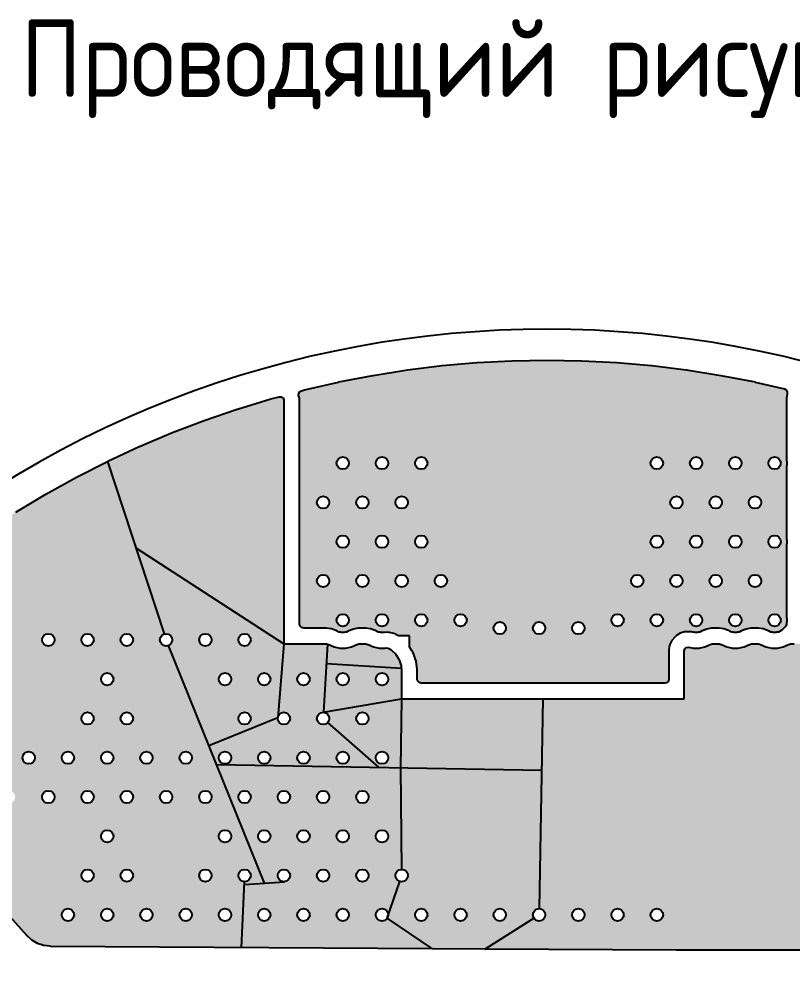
# Model space of a CAD drawing. Header units: millimetres. Extents: x -3894 to -3474, y -291 to 6.
# Drawn here: x -3758.48 to -3733.45, y -186.49 to -155.4 of the extents above; entities that cross this region are included whole.
import ezdxf

# ---------------------------------------------------------------- set-up
doc = ezdxf.new("R2010")
doc.units = ezdxf.units.MM
doc.layers.add('BLACK', color=7, linetype='Continuous')
doc.styles.add('СПДС', font='isocpeur.ttf', dxfattribs={"width": 0.9})

msp = doc.modelspace()

# ---------------------------------------------------------------- hatches: boundary and pattern name
h = msp.add_hatch(color=256)
h.dxf.hatch_style = 1
h.paths.add_polyline_path([(-3733.656, -169.918), (-3733.655, -169.885), (-3733.653, -169.852), (-3733.648, -169.808), (-3733.64, -169.755), (-3733.648, -169.702), (-3733.653, -169.658), (-3733.654, -169.641), (-3733.655, -169.625), (-3733.656, -169.592), (-3733.656, -167.658), (-3733.636, -167.516), (-3733.636, -167.516), (-3733.633, -167.505), (-3733.63, -167.446), (-3733.663, -167.384), (-3733.724, -167.35), (-3734.665, -167.133), (-3734.669, -167.132), (-3735.775, -166.918), (-3735.779, -166.917), (-3736.893, -166.741), (-3736.897, -166.74), (-3738.016, -166.603), (-3738.02, -166.603), (-3739.143, -166.505), (-3739.147, -166.505), (-3740.272, -166.446), (-3740.277, -166.446), (-3741.404, -166.426), (-3741.408, -166.426), (-3742.535, -166.446), (-3742.539, -166.446), (-3743.664, -166.505), (-3743.669, -166.505), (-3744.791, -166.603), (-3744.796, -166.603), (-3745.914, -166.74), (-3745.919, -166.741), (-3747.032, -166.917), (-3747.036, -166.918), (-3748.142, -167.132), (-3748.147, -167.133), (-3749.245, -167.386), (-3749.249, -167.387), (-3749.349, -167.414), (-3749.396, -167.438), (-3749.435, -167.496), (-3749.437, -167.565), (-3749.414, -167.652), (-3749.411, -167.682), (-3749.411, -167.682), (-3749.41, -167.696), (-3749.409, -167.726), (-3749.409, -174.955), (-3749.408, -174.97), (-3749.381, -175.034), (-3749.376, -175.041), (-3749.358, -175.058), (-3749.352, -175.064), (-3749.34, -175.072), (-3749.273, -175.092), (-3748.533, -175.092), (-3748.391, -175.112), (-3748.39, -175.112), (-3748.389, -175.113), (-3748.374, -175.117), (-3748.374, -175.117), (-3748.325, -175.131), (-3748.325, -175.131), (-3748.292, -175.141), (-3748.291, -175.142), (-3748.288, -175.144), (-3748.28, -175.147), (-3748.279, -175.147), (-3748.272, -175.151), (-3748.268, -175.152), (-3748.181, -175.191), (-3748.133, -175.216), (-3748.08, -175.224), (-3748.064, -175.227), (-3748.047, -175.229), (-3748.01, -175.235), (-3747.972, -175.229), (-3747.955, -175.227), (-3747.939, -175.224), (-3747.886, -175.216), (-3747.838, -175.191), (-3747.76, -175.157), (-3747.757, -175.155), (-3747.749, -175.152), (-3747.728, -175.142), (-3747.72, -175.142), (-3747.692, -175.131), (-3747.663, -175.121), (-3747.522, -175.093), (-3747.504, -175.092), (-3747.486, -175.092), (-3747.486, -175.092), (-3747.263, -175.092), (-3747.121, -175.112), (-3747.12, -175.112), (-3747.119, -175.113), (-3747.104, -175.117), (-3747.104, -175.117), (-3747.055, -175.131), (-3747.055, -175.131), (-3747.022, -175.141), (-3747.021, -175.142), (-3747.018, -175.144), (-3747.01, -175.147), (-3747.009, -175.147), (-3747.002, -175.151), (-3746.998, -175.152), (-3746.911, -175.191), (-3746.863, -175.216), (-3746.81, -175.224), (-3746.794, -175.227), (-3746.777, -175.229), (-3746.74, -175.235), (-3746.708, -175.23), (-3746.673, -175.23), (-3746.665, -175.23), (-3746.568, -175.223), (-3746.515, -175.227), (-3746.498, -175.229), (-3746.358, -175.26), (-3746.312, -175.28), (-3746.29, -175.291), (-3746.246, -175.316), (-3746.202, -175.343), (-3745.851, -175.343), (-3745.851, -175.695), (-3745.772, -175.82), (-3745.745, -175.869), (-3745.733, -175.894), (-3745.733, -175.894), (-3745.711, -175.947), (-3745.711, -175.947), (-3745.654, -176.108), (-3745.639, -176.163), (-3745.633, -176.19), (-3745.623, -176.246), (-3745.602, -176.43), (-3745.599, -176.486), (-3745.599, -176.486), (-3745.599, -176.746), (-3745.588, -176.797), (-3745.542, -176.85), (-3745.475, -176.87), (-3737.59, -176.87), (-3737.539, -176.858), (-3737.486, -176.813), (-3737.466, -176.746), (-3737.466, -175.828), (-3737.446, -175.686), (-3737.426, -175.618), (-3737.366, -175.488), (-3737.272, -175.379), (-3737.219, -175.333), (-3737.098, -175.255), (-3736.96, -175.215), (-3736.922, -175.209), (-3736.891, -175.205), (-3736.747, -175.205), (-3736.747, -175.205), (-3736.726, -175.208), (-3736.713, -175.211), (-3736.703, -175.216), (-3736.65, -175.224), (-3736.634, -175.227), (-3736.617, -175.229), (-3736.58, -175.235), (-3736.542, -175.229), (-3736.525, -175.227), (-3736.509, -175.224), (-3736.456, -175.216), (-3736.408, -175.191), (-3736.33, -175.157), (-3736.327, -175.155), (-3736.319, -175.152), (-3736.298, -175.142), (-3736.29, -175.142), (-3736.262, -175.131), (-3736.233, -175.121), (-3736.092, -175.093), (-3736.074, -175.092), (-3736.056, -175.092), (-3736.056, -175.092), (-3735.833, -175.092), (-3735.691, -175.112), (-3735.69, -175.112), (-3735.689, -175.113), (-3735.674, -175.117), (-3735.674, -175.117), (-3735.625, -175.131), (-3735.625, -175.131), (-3735.592, -175.141), (-3735.591, -175.142), (-3735.588, -175.144), (-3735.58, -175.147), (-3735.579, -175.147), (-3735.572, -175.151), (-3735.568, -175.152), (-3735.481, -175.191), (-3735.433, -175.216), (-3735.38, -175.224), (-3735.364, -175.227), (-3735.347, -175.229), (-3735.31, -175.235), (-3735.272, -175.229), (-3735.255, -175.227), (-3735.239, -175.224), (-3735.186, -175.216), (-3735.138, -175.191), (-3735.06, -175.157), (-3735.057, -175.155), (-3735.049, -175.152), (-3735.028, -175.142), (-3735.02, -175.142), (-3734.992, -175.131), (-3734.963, -175.121), (-3734.822, -175.093), (-3734.804, -175.092), (-3734.786, -175.092), (-3734.786, -175.092), (-3734.563, -175.092), (-3734.421, -175.112), (-3734.42, -175.112), (-3734.419, -175.113), (-3734.404, -175.117), (-3734.404, -175.117), (-3734.355, -175.131), (-3734.355, -175.131), (-3734.322, -175.141), (-3734.321, -175.142), (-3734.318, -175.144), (-3734.31, -175.147), (-3734.309, -175.147), (-3734.302, -175.151), (-3734.298, -175.152), (-3734.211, -175.191), (-3734.163, -175.216), (-3734.11, -175.224), (-3734.094, -175.227), (-3734.077, -175.229), (-3734.04, -175.235), (-3734.002, -175.229), (-3733.985, -175.227), (-3733.969, -175.224), (-3733.916, -175.216), (-3733.805, -175.159), (-3733.716, -175.07), (-3733.712, -175.062), (-3733.707, -175.058), (-3733.69, -175.041), (-3733.683, -175.032), (-3733.678, -175.026), (-3733.655, -174.96), (-3733.655, -174.96), (-3733.655, -174.96), (-3733.655, -174.959), (-3733.653, -174.932), (-3733.648, -174.888), (-3733.64, -174.835), (-3733.648, -174.782), (-3733.653, -174.738), (-3733.653, -174.731), (-3733.655, -174.705), (-3733.656, -174.672), (-3733.656, -172.458), (-3733.655, -172.425), (-3733.653, -172.392), (-3733.648, -172.348), (-3733.64, -172.295), (-3733.648, -172.242), (-3733.653, -172.198), (-3733.653, -172.198), (-3733.655, -172.165), (-3733.656, -172.132)])
h.paths.add_polyline_path([(-3744.635, -173.565, -1), (-3745.035, -173.565, -1)], flags=16)
h.paths.add_polyline_path([(-3741.46, -175.089, -1), (-3741.86, -175.089, -1)], flags=16)
h.paths.add_polyline_path([(-3742.73, -175.089, -1), (-3743.13, -175.089, -1)], flags=16)
h.paths.add_polyline_path([(-3745.27, -172.295, -1), (-3745.67, -172.295, -1)], flags=16)
h.paths.add_polyline_path([(-3744, -174.835, -1), (-3744.4, -174.835, -1)], flags=16)
h.paths.add_polyline_path([(-3740.19, -175.089, -1), (-3740.59, -175.089, -1)], flags=16)
h.paths.add_polyline_path([(-3745.67, -169.755, -1), (-3745.27, -169.755, -1)], flags=16)
h.paths.add_polyline_path([(-3738.285, -173.565, -1), (-3738.685, -173.565, -1)], flags=16)
h.paths.add_polyline_path([(-3746.305, -171.025, -1), (-3745.905, -171.025, -1)], flags=16)
h.paths.add_polyline_path([(-3738.92, -174.835, -1), (-3739.32, -174.835, -1)], flags=16)
h.paths.add_polyline_path([(-3737.65, -172.295, -1), (-3738.05, -172.295, -1)], flags=16)
h.paths.add_polyline_path([(-3745.905, -173.565, -1), (-3746.305, -173.565, -1)], flags=16)
h.paths.add_polyline_path([(-3745.27, -174.835, -1), (-3745.67, -174.835, -1)], flags=16)
h.paths.add_polyline_path([(-3746.54, -172.295, -1), (-3746.94, -172.295, -1)], flags=16)
h.paths.add_polyline_path([(-3738.05, -169.755, -1), (-3737.65, -169.755, -1)], flags=16)
h.paths.add_polyline_path([(-3737.415, -171.025, -1), (-3737.015, -171.025, -1)], flags=16)
h.paths.add_polyline_path([(-3746.94, -169.755, -1), (-3746.54, -169.755, -1)], flags=16)
h.paths.add_polyline_path([(-3737.015, -173.565, -1), (-3737.415, -173.565, -1)], flags=16)
h.paths.add_polyline_path([(-3737.65, -174.835, -1), (-3738.05, -174.835, -1)], flags=16)
h.paths.add_polyline_path([(-3747.575, -171.025, -1), (-3747.175, -171.025, -1)], flags=16)
h.paths.add_polyline_path([(-3746.54, -174.835, -1), (-3746.94, -174.835, -1)], flags=16)
h.paths.add_polyline_path([(-3736.38, -172.295, -1), (-3736.78, -172.295, -1)], flags=16)
h.paths.add_polyline_path([(-3747.175, -173.565, -1), (-3747.575, -173.565, -1)], flags=16)
h.paths.add_polyline_path([(-3736.78, -169.755, -1), (-3736.38, -169.755, -1)], flags=16)
h.paths.add_polyline_path([(-3747.81, -172.295, -1), (-3748.21, -172.295, -1)], flags=16)
h.paths.add_polyline_path([(-3736.145, -171.025, -1), (-3735.745, -171.025, -1)], flags=16)
h.paths.add_polyline_path([(-3748.21, -169.755, -1), (-3747.81, -169.755, -1)], flags=16)
h.paths.add_polyline_path([(-3736.38, -174.835, -1), (-3736.78, -174.835, -1)], flags=16)
h.paths.add_polyline_path([(-3735.745, -173.565, -1), (-3736.145, -173.565, -1)], flags=16)
h.paths.add_polyline_path([(-3748.845, -171.025, -1), (-3748.445, -171.025, -1)], flags=16)
h.paths.add_polyline_path([(-3747.81, -174.835, -1), (-3748.21, -174.835, -1)], flags=16)
h.paths.add_polyline_path([(-3748.445, -173.565, -1), (-3748.845, -173.565, -1)], flags=16)
h.paths.add_polyline_path([(-3735.11, -172.295, -1), (-3735.51, -172.295, -1)], flags=16)
h.paths.add_polyline_path([(-3735.51, -169.755, -1), (-3735.11, -169.755, -1)], flags=16)
h.paths.add_polyline_path([(-3735.11, -174.835, -1), (-3735.51, -174.835, -1)], flags=16)
h.paths.add_polyline_path([(-3734.875, -171.025, -1), (-3734.475, -171.025, -1)], flags=16)
h.paths.add_polyline_path([(-3734.475, -173.565, -1), (-3734.875, -173.565, -1)], flags=16)
h.paths.add_polyline_path([(-3733.84, -172.295, -1), (-3734.24, -172.295, -1)], flags=16)
h.paths.add_polyline_path([(-3734.24, -169.755, -1), (-3733.84, -169.755, -1)], flags=16)
h.paths.add_polyline_path([(-3733.84, -174.835, -1), (-3734.24, -174.835, -1)], flags=16)
h = msp.add_hatch(color=256)
h.dxf.hatch_style = 1
h.paths.add_polyline_path([(-3715.162, -179.759), (-3715.165, -179.756), (-3715.845, -178.857), (-3715.848, -178.854), (-3716.559, -177.98), (-3716.562, -177.977), (-3717.303, -177.128), (-3717.306, -177.124), (-3717.941, -176.446), (-3718.076, -176.302), (-3718.079, -176.299), (-3718.878, -175.503), (-3718.881, -175.5), (-3719.707, -174.733), (-3719.71, -174.73), (-3720.562, -173.993), (-3720.565, -173.99), (-3721.442, -173.282), (-3721.445, -173.28), (-3722.062, -172.816), (-3722.347, -172.603), (-3722.35, -172.6), (-3722.685, -172.366), (-3723.274, -171.955), (-3723.278, -171.953), (-3724.224, -171.34), (-3724.228, -171.338), (-3725.194, -170.759), (-3725.198, -170.757), (-3725.414, -170.637), (-3726.185, -170.212), (-3726.188, -170.21), (-3727.193, -169.699), (-3727.197, -169.697), (-3728.219, -169.222), (-3728.223, -169.22), (-3729.261, -168.781), (-3729.265, -168.78), (-3730.317, -168.377), (-3730.321, -168.375), (-3731.387, -168.009), (-3731.391, -168.008), (-3732.469, -167.679), (-3732.473, -167.678), (-3732.995, -167.539), (-3733.009, -167.536), (-3733.078, -167.546), (-3733.131, -167.591), (-3733.151, -167.658), (-3733.151, -169.592), (-3733.15, -169.605), (-3733.134, -169.755), (-3733.15, -169.905), (-3733.151, -169.918), (-3733.151, -172.132), (-3733.15, -172.145), (-3733.134, -172.295), (-3733.15, -172.445), (-3733.151, -172.458), (-3733.151, -174.672), (-3733.15, -174.685), (-3733.134, -174.835), (-3733.15, -174.985), (-3733.151, -174.998), (-3733.151, -175.597), (-3733.405, -175.597), (-3733.516, -175.597), (-3733.523, -175.597), (-3733.596, -175.623), (-3733.76, -175.696), (-3733.945, -175.736), (-3733.945, -175.736), (-3734.134, -175.736), (-3734.319, -175.696), (-3734.501, -175.615), (-3734.563, -175.597), (-3734.786, -175.597), (-3734.793, -175.597), (-3734.866, -175.623), (-3735.03, -175.696), (-3735.215, -175.736), (-3735.215, -175.736), (-3735.404, -175.736), (-3735.589, -175.696), (-3735.771, -175.615), (-3735.833, -175.597), (-3736.056, -175.597), (-3736.063, -175.597), (-3736.136, -175.623), (-3736.3, -175.696), (-3736.485, -175.736), (-3736.485, -175.736), (-3736.674, -175.736), (-3736.811, -175.707), (-3736.819, -175.705), (-3736.888, -175.715), (-3736.941, -175.761), (-3736.961, -175.828), (-3736.961, -175.851), (-3736.961, -177.375), (-3741.533, -177.375), (-3741.656, -184.16, -0.408899), (-3741.46, -184.36, -0.752436), (-3741.829, -184.467), (-3743.417, -185.465), (-3737.218, -185.503), (-3737.218, -185.503), (-3737.215, -185.503), (-3737.215, -185.503), (-3725.242, -185.503), (-3725.228, -185.502), (-3725.032, -185.481), (-3725.006, -185.475), (-3724.825, -185.414), (-3724.801, -185.402), (-3724.638, -185.303), (-3724.616, -185.287), (-3724.474, -185.15), (-3724.465, -185.141), (-3722.01, -182.215), (-3721.975, -182.22), (-3721.851, -182.201), (-3721.74, -182.144), (-3721.651, -182.055), (-3721.594, -181.944), (-3721.575, -181.82), (-3721.591, -181.715), (-3721.467, -181.566), (-3714.165, -181.566), (-3714.112, -181.555), (-3714.06, -181.508), (-3714.041, -181.441), (-3714.061, -181.374), (-3714.511, -180.685), (-3714.514, -180.681)])
h.paths.add_polyline_path([(-3737.65, -184.36, -1), (-3738.05, -184.36, -1)], flags=16)
h.paths.add_polyline_path([(-3738.92, -184.36, -1), (-3739.32, -184.36, -1)], flags=16)
h.paths.add_polyline_path([(-3740.19, -184.36, -1), (-3740.59, -184.36, -1)], flags=16)
h.paths.add_polyline_path([(-3731.065, -179.28, -1), (-3730.665, -179.28, -1)], flags=16)
h.paths.add_polyline_path([(-3730.03, -180.55, -1), (-3730.43, -180.55, -1)], flags=16)
h.paths.add_polyline_path([(-3731.065, -176.74, -1), (-3730.665, -176.74, -1)], flags=16)
h.paths.add_polyline_path([(-3731.7, -175.47, -1), (-3731.3, -175.47, -1)], flags=16)
h.paths.add_polyline_path([(-3730.665, -184.36, -1), (-3731.065, -184.36, -1)], flags=16)
h.paths.add_polyline_path([(-3729.795, -179.28, -1), (-3729.395, -179.28, -1)], flags=16)
h.paths.add_polyline_path([(-3732.335, -174.2, -1), (-3731.935, -174.2, -1)], flags=16)
h.paths.add_polyline_path([(-3728.76, -180.55, -1), (-3729.16, -180.55, -1)], flags=16)
h.paths.add_polyline_path([(-3730.43, -175.47, -1), (-3730.03, -175.47, -1)], flags=16)
h.paths.add_polyline_path([(-3731.065, -174.2, -1), (-3730.665, -174.2, -1)], flags=16)
h.paths.add_polyline_path([(-3729.395, -184.36, -1), (-3729.795, -184.36, -1)], flags=16)
h.paths.add_polyline_path([(-3728.525, -179.28, -1), (-3728.125, -179.28, -1)], flags=16)
h.paths.add_polyline_path([(-3731.7, -172.93, -1), (-3731.3, -172.93, -1)], flags=16)
h.paths.add_polyline_path([(-3729.16, -175.47, -1), (-3728.76, -175.47, -1)], flags=16)
h.paths.add_polyline_path([(-3727.49, -180.55, -1), (-3727.89, -180.55, -1)], flags=16)
h.paths.add_polyline_path([(-3729.795, -174.2, -1), (-3729.395, -174.2, -1)], flags=16)
h.paths.add_polyline_path([(-3727.89, -178.01, -1), (-3727.49, -178.01, -1)], flags=16)
h.paths.add_polyline_path([(-3728.125, -184.36, -1), (-3728.525, -184.36, -1)], flags=16)
h.paths.add_polyline_path([(-3727.49, -183.09, -1), (-3727.89, -183.09, -1)], flags=16)
h.paths.add_polyline_path([(-3730.43, -172.93, -1), (-3730.03, -172.93, -1)], flags=16)
h.paths.add_polyline_path([(-3726.855, -179.28, -1), (-3727.255, -179.28, -1)], flags=16)
h.paths.add_polyline_path([(-3726.855, -181.82, -1), (-3727.255, -181.82, -1)], flags=16)
h.paths.add_polyline_path([(-3727.89, -175.47, -1), (-3727.49, -175.47, -1)], flags=16)
h.paths.add_polyline_path([(-3728.525, -174.2, -1), (-3728.125, -174.2, -1)], flags=16)
h.paths.add_polyline_path([(-3727.255, -176.74, -1), (-3726.855, -176.74, -1)], flags=16)
h.paths.add_polyline_path([(-3726.22, -180.55, -1), (-3726.62, -180.55, -1)], flags=16)
h.paths.add_polyline_path([(-3729.16, -172.93, -1), (-3728.76, -172.93, -1)], flags=16)
h.paths.add_polyline_path([(-3726.62, -178.01, -1), (-3726.22, -178.01, -1)], flags=16)
h.paths.add_polyline_path([(-3726.855, -184.36, -1), (-3727.255, -184.36, -1)], flags=16)
h.paths.add_polyline_path([(-3726.22, -183.09, -1), (-3726.62, -183.09, -1)], flags=16)
h.paths.add_polyline_path([(-3725.585, -179.28, -1), (-3725.985, -179.28, -1)], flags=16)
h.paths.add_polyline_path([(-3726.62, -175.47, -1), (-3726.22, -175.47, -1)], flags=16)
h.paths.add_polyline_path([(-3727.255, -174.2, -1), (-3726.855, -174.2, -1)], flags=16)
h.paths.add_polyline_path([(-3727.89, -172.93, -1), (-3727.49, -172.93, -1)], flags=16)
h.paths.add_polyline_path([(-3724.95, -180.55, -1), (-3725.35, -180.55, -1)], flags=16)
h.paths.add_polyline_path([(-3725.585, -184.36, -1), (-3725.985, -184.36, -1)], flags=16)
h.paths.add_polyline_path([(-3724.315, -179.28, -1), (-3724.715, -179.28, -1)], flags=16)
h.paths.add_polyline_path([(-3725.985, -174.2, -1), (-3725.585, -174.2, -1)], flags=16)
h.paths.add_polyline_path([(-3725.35, -175.47, -1), (-3724.95, -175.47, -1)], flags=16)
h.paths.add_polyline_path([(-3726.62, -172.93, -1), (-3726.22, -172.93, -1)], flags=16)
h.paths.add_polyline_path([(-3723.68, -180.55, -1), (-3724.08, -180.55, -1)], flags=16)
h.paths.add_polyline_path([(-3724.315, -184.36, -1), (-3724.715, -184.36, -1)], flags=16)
h.paths.add_polyline_path([(-3723.045, -179.28, -1), (-3723.445, -179.28, -1)], flags=16)
h.paths.add_polyline_path([(-3724.715, -174.2, -1), (-3724.315, -174.2, -1)], flags=16)
h.paths.add_polyline_path([(-3725.35, -172.93, -1), (-3724.95, -172.93, -1)], flags=16)
h.paths.add_polyline_path([(-3723.045, -181.82, -1), (-3723.445, -181.82, -1)], flags=16)
h.paths.add_polyline_path([(-3724.08, -175.47, -1), (-3723.68, -175.47, -1)], flags=16)
h.paths.add_polyline_path([(-3723.445, -176.74, -1), (-3723.045, -176.74, -1)], flags=16)
h.paths.add_polyline_path([(-3722.41, -180.55, -1), (-3722.81, -180.55, -1)], flags=16)
h.paths.add_polyline_path([(-3722.81, -178.01, -1), (-3722.41, -178.01, -1)], flags=16)
h.paths.add_polyline_path([(-3724.08, -172.93, -1), (-3723.68, -172.93, -1)], flags=16)
h.paths.add_polyline_path([(-3723.445, -174.2, -1), (-3723.045, -174.2, -1)], flags=16)
h.paths.add_polyline_path([(-3721.775, -179.28, -1), (-3722.175, -179.28, -1)], flags=16)
h.paths.add_polyline_path([(-3722.81, -175.47, -1), (-3722.41, -175.47, -1)], flags=16)
h.paths.add_polyline_path([(-3721.775, -181.82, -1), (-3722.175, -181.82, -1)], flags=16)
h.paths.add_polyline_path([(-3722.175, -176.74, -1), (-3721.775, -176.74, -1)], flags=16)
h.paths.add_polyline_path([(-3721.14, -180.55, -1), (-3721.54, -180.55, -1)], flags=16)
h = msp.add_hatch(color=256)
h.dxf.hatch_style = 1
h.paths.add_polyline_path([(-3749.915, -167.726), (-3749.916, -167.712), (-3749.943, -167.647), (-3750.001, -167.608), (-3750.071, -167.607), (-3750.338, -167.678), (-3750.342, -167.679), (-3751.42, -168.008), (-3751.424, -168.009), (-3752.49, -168.375), (-3752.494, -168.377), (-3753.547, -168.78), (-3753.551, -168.781), (-3754.588, -169.22), (-3754.592, -169.222), (-3755.614, -169.697), (-3755.618, -169.699), (-3754.703, -172.49), (-3749.915, -175.597)])
h = msp.add_hatch(color=256)
h.dxf.hatch_style = 1
h.paths.add_polyline_path([(-3755.618, -169.699), (-3756.623, -170.21), (-3756.627, -170.212), (-3757.613, -170.757), (-3757.617, -170.759), (-3758.584, -171.338), (-3758.587, -171.34), (-3759.533, -171.953), (-3759.537, -171.955), (-3760.461, -172.6), (-3760.465, -172.603), (-3761.366, -173.28), (-3761.369, -173.282), (-3762.246, -173.99), (-3762.25, -173.993), (-3763.102, -174.731), (-3763.105, -174.733), (-3763.93, -175.5), (-3763.933, -175.503), (-3764.732, -176.299), (-3764.735, -176.302), (-3765.505, -177.124), (-3765.508, -177.128), (-3766.249, -177.977), (-3766.252, -177.98), (-3766.963, -178.854), (-3766.966, -178.857), (-3767.646, -179.756), (-3767.649, -179.759), (-3768.298, -180.681), (-3768.3, -180.685), (-3768.614, -181.166), (-3768.75, -181.374), (-3768.769, -181.425), (-3768.759, -181.494), (-3768.714, -181.546), (-3768.647, -181.566), (-3761.79, -181.566), (-3761.345, -181.566), (-3761.047, -181.897), (-3761.047, -181.897), (-3761.047, -181.897), (-3759.382, -183.747), (-3758.215, -185.043), (-3758.206, -185.052), (-3758.117, -185.133), (-3758.067, -185.178), (-3758.046, -185.193), (-3757.889, -185.285), (-3757.865, -185.295), (-3757.779, -185.324), (-3757.693, -185.352), (-3757.667, -185.357), (-3757.48, -185.378), (-3757.468, -185.379), (-3751.289, -185.417), (-3751.194, -183.29, -0.40119), (-3751.385, -183.09, -1), (-3750.985, -183.09, -0.427358), (-3751.194, -183.29), (-3751.198, -183.384), (-3750.547, -183.337), (-3753.65, -175.656, -0.531692), (-3753.925, -175.47, -0.324126), (-3753.787, -175.28)])
h.paths.add_polyline_path([(-3757.335, -175.47, -1), (-3757.735, -175.47, -1)], flags=16)
h.paths.add_polyline_path([(-3756.065, -175.47, -1), (-3756.465, -175.47, -1)], flags=16)
h.paths.add_polyline_path([(-3754.795, -175.47, -1), (-3755.195, -175.47, -1)], flags=16)
h.paths.add_polyline_path([(-3755.43, -176.74, -1), (-3755.83, -176.74, -1)], flags=16)
h.paths.add_polyline_path([(-3756.065, -178.01, -1), (-3756.465, -178.01, -1)], flags=16)
h.paths.add_polyline_path([(-3754.795, -178.01, -1), (-3755.195, -178.01, -1)], flags=16)
h.paths.add_polyline_path([(-3757.97, -179.28, -1), (-3758.37, -179.28, -1)], flags=16)
h.paths.add_polyline_path([(-3756.7, -179.28, -1), (-3757.1, -179.28, -1)], flags=16)
h.paths.add_polyline_path([(-3755.43, -179.28, -1), (-3755.83, -179.28, -1)], flags=16)
h.paths.add_polyline_path([(-3754.16, -179.28, -1), (-3754.56, -179.28, -1)], flags=16)
h.paths.add_polyline_path([(-3757.335, -180.55, -1), (-3757.735, -180.55, -1)], flags=16)
h.paths.add_polyline_path([(-3758.605, -180.55, -1), (-3759.005, -180.55, -1)], flags=16)
h.paths.add_polyline_path([(-3756.065, -180.55, -1), (-3756.465, -180.55, -1)], flags=16)
h.paths.add_polyline_path([(-3752.89, -179.28, -1), (-3753.29, -179.28, -1)], flags=16)
h.paths.add_polyline_path([(-3759.875, -180.55, -1), (-3760.275, -180.55, -1)], flags=16)
h.paths.add_polyline_path([(-3754.795, -180.55, -1), (-3755.195, -180.55, -1)], flags=16)
h.paths.add_polyline_path([(-3753.525, -180.55, -1), (-3753.925, -180.55, -1)], flags=16)
h.paths.add_polyline_path([(-3759.24, -181.82, -1), (-3759.64, -181.82, -1)], flags=16)
h.paths.add_polyline_path([(-3755.43, -181.82, -1), (-3755.83, -181.82, -1)], flags=16)
h.paths.add_polyline_path([(-3752.255, -180.55, -1), (-3752.655, -180.55, -1)], flags=16)
h.paths.add_polyline_path([(-3756.065, -183.09, -1), (-3756.465, -183.09, -1)], flags=16)
h.paths.add_polyline_path([(-3754.795, -183.09, -1), (-3755.195, -183.09, -1)], flags=16)
h.paths.add_polyline_path([(-3751.62, -181.82, -1), (-3752.02, -181.82, -1)], flags=16)
h.paths.add_polyline_path([(-3756.7, -184.36, -1), (-3757.1, -184.36, -1)], flags=16)
h.paths.add_polyline_path([(-3752.255, -183.09, -1), (-3752.655, -183.09, -1)], flags=16)
h.paths.add_polyline_path([(-3755.43, -184.36, -1), (-3755.83, -184.36, -1)], flags=16)
h.paths.add_polyline_path([(-3754.16, -184.36, -1), (-3754.56, -184.36, -1)], flags=16)
h.paths.add_polyline_path([(-3752.89, -184.36, -1), (-3753.29, -184.36, -1)], flags=16)
h.paths.add_polyline_path([(-3751.62, -184.36, -1), (-3752.02, -184.36, -1)], flags=16)
h = msp.add_hatch(color=256)
h.dxf.hatch_style = 1
h.paths.add_polyline_path([(-3749.915, -175.597), (-3754.703, -172.49), (-3753.787, -175.28, -0.510431), (-3753.525, -175.47, -0.305746), (-3753.65, -175.656), (-3752.342, -178.894), (-3750.114, -177.994)])
h.paths.add_polyline_path([(-3751.62, -176.74, -1), (-3752.02, -176.74, -1)], flags=16)
h.paths.add_polyline_path([(-3752.655, -175.47, -1), (-3752.255, -175.47, -1)], flags=16)
h.paths.add_polyline_path([(-3751.385, -175.47, -1), (-3750.985, -175.47, -1)], flags=16)
h.paths.add_polyline_path([(-3750.35, -176.74, -1), (-3750.75, -176.74, -1)], flags=16)
h.paths.add_polyline_path([(-3750.985, -178.01, -1), (-3751.385, -178.01, -1)], flags=16)
h = msp.add_hatch(color=256)
h.dxf.hatch_style = 1
h.paths.add_polyline_path([(-3748.494, -178.142, -0.692576), (-3748.845, -178.01, -0.431853), (-3748.633, -177.811), (-3748.501, -175.607), (-3748.533, -175.597), (-3749.915, -175.597), (-3750.114, -177.994, -0.959348), (-3749.715, -178.01, -1), (-3750.115, -178.01, -0.020748), (-3750.114, -177.994), (-3752.342, -178.894), (-3752.098, -179.496), (-3746.836, -179.592)])
h.paths.add_polyline_path([(-3749.08, -179.28, -1), (-3749.48, -179.28, -1)], flags=16)
h.paths.add_polyline_path([(-3750.35, -179.28, -1), (-3750.75, -179.28, -1)], flags=16)
h.paths.add_polyline_path([(-3747.81, -179.28, -1), (-3748.21, -179.28, -1)], flags=16)
h.paths.add_polyline_path([(-3749.48, -176.74, -1), (-3749.08, -176.74, -1)], flags=16)
h.paths.add_polyline_path([(-3751.62, -179.28, -1), (-3752.02, -179.28, -1)], flags=16)
h = msp.add_hatch(color=256)
h.dxf.hatch_style = 1
h.paths.add_polyline_path([(-3746.291, -175.944), (-3746.308, -175.922), (-3746.429, -175.801), (-3746.451, -175.784), (-3746.515, -175.744), (-3746.537, -175.733), (-3746.606, -175.727), (-3746.645, -175.736), (-3746.645, -175.736), (-3746.834, -175.736), (-3746.834, -175.736), (-3747.019, -175.696), (-3747.193, -175.619), (-3747.196, -175.617), (-3747.197, -175.617), (-3747.198, -175.616), (-3747.198, -175.616), (-3747.263, -175.597), (-3747.486, -175.597), (-3747.493, -175.597), (-3747.55, -175.618), (-3747.551, -175.616), (-3747.557, -175.619), (-3747.557, -175.619), (-3747.73, -175.696), (-3747.915, -175.736), (-3747.915, -175.736), (-3748.104, -175.736), (-3748.104, -175.736), (-3748.289, -175.696), (-3748.463, -175.619), (-3748.466, -175.617), (-3748.467, -175.617), (-3748.468, -175.616), (-3748.468, -175.616), (-3748.501, -175.607), (-3748.539, -176.249), (-3746.115, -176.394), (-3746.125, -176.302), (-3746.132, -176.275), (-3746.188, -176.114), (-3746.2, -176.089)])
h = msp.add_hatch(color=256)
h.dxf.hatch_style = 1
h.paths.add_polyline_path([(-3746.105, -176.486), (-3746.115, -176.394), (-3748.539, -176.249), (-3748.633, -177.811), (-3746.105, -177.375)])
h.paths.add_polyline_path([(-3748.21, -176.74, -1), (-3747.81, -176.74, -1)], flags=16)
h.paths.add_polyline_path([(-3746.94, -176.74, -1), (-3746.54, -176.74, -1)], flags=16)
h = msp.add_hatch(color=256)
h.dxf.hatch_style = 1
h.paths.add_polyline_path([(-3746.105, -177.375), (-3748.633, -177.811, -0.396792), (-3748.445, -178.01, -0.181631), (-3748.494, -178.142), (-3746.836, -179.592), (-3746.145, -179.604)])
h.paths.add_polyline_path([(-3747.575, -178.01, -1), (-3747.175, -178.01, -1)], flags=16)
h.paths.add_polyline_path([(-3746.54, -179.28, -1), (-3746.94, -179.28, -1)], flags=16)
h = msp.add_hatch(color=256)
h.dxf.hatch_style = 1
h.paths.add_polyline_path([(-3741.575, -179.688), (-3746.145, -179.604), (-3746.107, -182.89, -0.417623), (-3745.905, -183.09, -0.513656), (-3746.169, -183.28), (-3746.54, -184.373, -0.132836), (-3746.574, -184.472), (-3745.11, -185.455), (-3743.417, -185.465), (-3741.829, -184.467, -0.141269), (-3741.86, -184.36, -0.419548), (-3741.656, -184.16)])
h.paths.add_polyline_path([(-3744, -184.36, -1), (-3744.4, -184.36, -1)], flags=16)
h.paths.add_polyline_path([(-3742.73, -184.36, -1), (-3743.13, -184.36, -1)], flags=16)
h.paths.add_polyline_path([(-3745.27, -184.36, -1), (-3745.67, -184.36, -1)], flags=16)
h.paths.add_polyline_path([(-3741.533, -177.375), (-3746.105, -177.375), (-3746.145, -179.604), (-3741.575, -179.688)])
h = msp.add_hatch(color=256)
h.dxf.hatch_style = 1
h.paths.add_polyline_path([(-3746.145, -179.604), (-3752.098, -179.496), (-3750.547, -183.337), (-3749.9, -183.29, -0.43568), (-3750.115, -183.09, -1), (-3749.715, -183.09, -0.393068), (-3749.9, -183.29), (-3751.198, -183.384), (-3751.289, -185.417), (-3745.11, -185.455), (-3746.574, -184.472, -0.740747), (-3746.94, -184.36, -1.032073), (-3746.54, -184.373), (-3746.169, -183.28, -0.321304), (-3746.305, -183.09, -0.410812), (-3746.107, -182.89)])
h.paths.add_polyline_path([(-3749.715, -180.55, -1), (-3750.115, -180.55, -1)], flags=16)
h.paths.add_polyline_path([(-3748.445, -180.55, -1), (-3748.845, -180.55, -1)], flags=16)
h.paths.add_polyline_path([(-3749.08, -181.82, -1), (-3749.48, -181.82, -1)], flags=16)
h.paths.add_polyline_path([(-3750.985, -180.55, -1), (-3751.385, -180.55, -1)], flags=16)
h.paths.add_polyline_path([(-3750.35, -181.82, -1), (-3750.75, -181.82, -1)], flags=16)
h.paths.add_polyline_path([(-3747.175, -180.55, -1), (-3747.575, -180.55, -1)], flags=16)
h.paths.add_polyline_path([(-3747.81, -181.82, -1), (-3748.21, -181.82, -1)], flags=16)
h.paths.add_polyline_path([(-3748.445, -183.09, -1), (-3748.845, -183.09, -1)], flags=16)
h.paths.add_polyline_path([(-3746.54, -181.82, -1), (-3746.94, -181.82, -1)], flags=16)
h.paths.add_polyline_path([(-3747.175, -183.09, -1), (-3747.575, -183.09, -1)], flags=16)
h.paths.add_polyline_path([(-3749.08, -184.36, -1), (-3749.48, -184.36, -1)], flags=16)
h.paths.add_polyline_path([(-3750.35, -184.36, -1), (-3750.75, -184.36, -1)], flags=16)
h.paths.add_polyline_path([(-3747.81, -184.36, -1), (-3748.21, -184.36, -1)], flags=16)

# ---------------------------------------------------------------- linework, layer by layer
for p, q in [((-3755.618, -169.699), (-3753.787, -175.28)), ((-3754.703, -172.49), (-3749.915, -175.597)), ((-3749.915, -175.597), (-3750.114, -177.994)), ((-3748.501, -175.607), (-3748.633, -177.811)), ((-3750.547, -183.337), (-3753.65, -175.656)), ((-3746.115, -176.394), (-3748.539, -176.249)), ((-3748.633, -177.811), (-3746.105, -177.375)), ((-3746.105, -177.375), (-3746.145, -179.604)), ((-3741.533, -177.375), (-3741.656, -184.16)), ((-3750.114, -177.994), (-3752.342, -178.894)), ((-3746.836, -179.592), (-3748.494, -178.142)), ((-3752.098, -179.496), (-3741.575, -179.688)), ((-3746.145, -179.604), (-3746.107, -182.89)), ((-3751.289, -185.417), (-3751.194, -183.29)), ((-3751.194, -183.384), (-3749.9, -183.29)), ((-3746.574, -184.472), (-3746.169, -183.28)), ((-3745.11, -185.455), (-3746.574, -184.472)), ((-3743.417, -185.465), (-3741.829, -184.467))]:
    msp.add_line(p, q)
at = {"layer": 'BLACK', "linetype": 'Continuous'}
for p, q in [((-3745.914, -166.74), (-3744.796, -166.603)), ((-3744.796, -166.603), (-3744.791, -166.603)), ((-3744.791, -166.603), (-3743.669, -166.505)), ((-3743.669, -166.505), (-3743.664, -166.505)), ((-3743.664, -166.505), (-3742.539, -166.446)), ((-3742.539, -166.446), (-3742.535, -166.446)), ((-3742.535, -166.446), (-3741.408, -166.426)), ((-3741.408, -166.426), (-3741.404, -166.426)), ((-3741.404, -166.426), (-3740.277, -166.446)), ((-3740.277, -166.446), (-3740.272, -166.446)), ((-3740.272, -166.446), (-3739.147, -166.505)), ((-3739.147, -166.505), (-3739.143, -166.505)), ((-3739.143, -166.505), (-3738.02, -166.603)), ((-3738.02, -166.603), (-3738.016, -166.603)), ((-3738.016, -166.603), (-3736.897, -166.74)), ((-3748.142, -167.132), (-3747.036, -166.918)), ((-3747.036, -166.918), (-3747.032, -166.917)), ((-3747.032, -166.917), (-3745.919, -166.741)), ((-3745.919, -166.741), (-3745.914, -166.74)), ((-3736.897, -166.74), (-3736.893, -166.741)), ((-3736.893, -166.741), (-3735.779, -166.917)), ((-3735.779, -166.917), (-3735.775, -166.918)), ((-3735.775, -166.918), (-3734.669, -167.132)), ((-3749.245, -167.386), (-3748.147, -167.133)), ((-3748.147, -167.133), (-3748.142, -167.132)), ((-3734.669, -167.132), (-3734.665, -167.133)), ((-3734.665, -167.133), (-3733.724, -167.35)), ((-3749.437, -167.565), (-3749.435, -167.496)), ((-3749.414, -167.652), (-3749.437, -167.565)), ((-3749.435, -167.496), (-3749.396, -167.438)), ((-3749.396, -167.438), (-3749.349, -167.414)), ((-3749.349, -167.414), (-3749.249, -167.387)), ((-3749.249, -167.387), (-3749.245, -167.386)), ((-3733.724, -167.35), (-3733.663, -167.384)), ((-3733.663, -167.384), (-3733.63, -167.446)), ((-3733.636, -167.516), (-3733.656, -167.658)), ((-3733.633, -167.505), (-3733.636, -167.516)), ((-3733.636, -167.516), (-3733.636, -167.516)), ((-3733.636, -167.516), (-3733.636, -167.516)), ((-3733.636, -167.516), (-3733.636, -167.516)), ((-3733.63, -167.446), (-3733.633, -167.505)), ((-3751.42, -168.008), (-3750.342, -167.679)), ((-3750.342, -167.679), (-3750.338, -167.678)), ((-3750.338, -167.678), (-3750.071, -167.607)), ((-3750.071, -167.607), (-3750.001, -167.608)), ((-3750.001, -167.608), (-3749.943, -167.647)), ((-3749.943, -167.647), (-3749.916, -167.712)), ((-3749.916, -167.712), (-3749.915, -167.726)), ((-3749.915, -167.726), (-3749.915, -175.597)), ((-3749.411, -167.682), (-3749.414, -167.652)), ((-3749.41, -167.696), (-3749.411, -167.682)), ((-3749.411, -167.682), (-3749.411, -167.682)), ((-3749.409, -167.726), (-3749.41, -167.696)), ((-3749.409, -174.955), (-3749.409, -167.726)), ((-3733.656, -167.658), (-3733.656, -169.592)), ((-3752.49, -168.375), (-3751.424, -168.009)), ((-3751.424, -168.009), (-3751.42, -168.008)), ((-3753.547, -168.78), (-3752.494, -168.377)), ((-3752.494, -168.377), (-3752.49, -168.375)), ((-3754.588, -169.22), (-3753.551, -168.781)), ((-3753.551, -168.781), (-3753.547, -168.78)), ((-3755.614, -169.697), (-3754.592, -169.222)), ((-3754.592, -169.222), (-3754.588, -169.22)), ((-3756.623, -170.21), (-3755.618, -169.699)), ((-3755.618, -169.699), (-3755.614, -169.697)), ((-3733.656, -169.592), (-3733.655, -169.619)), ((-3733.655, -169.619), (-3733.655, -169.631)), ((-3733.655, -169.631), (-3733.654, -169.641)), ((-3733.654, -169.641), (-3733.653, -169.658)), ((-3733.653, -169.658), (-3733.648, -169.702)), ((-3733.648, -169.702), (-3733.64, -169.755)), ((-3733.655, -169.892), (-3733.656, -169.918)), ((-3733.656, -169.918), (-3733.656, -172.132)), ((-3733.653, -169.852), (-3733.655, -169.879)), ((-3733.655, -169.879), (-3733.655, -169.892)), ((-3733.648, -169.808), (-3733.653, -169.852)), ((-3733.64, -169.755), (-3733.648, -169.808)), ((-3757.613, -170.757), (-3756.627, -170.212)), ((-3756.627, -170.212), (-3756.623, -170.21)), ((-3758.584, -171.338), (-3757.617, -170.759)), ((-3757.617, -170.759), (-3757.613, -170.757)), ((-3733.656, -172.132), (-3733.655, -172.159)), ((-3733.655, -172.159), (-3733.655, -172.171)), ((-3733.655, -172.171), (-3733.653, -172.198)), ((-3733.653, -172.198), (-3733.653, -172.198)), ((-3733.653, -172.198), (-3733.648, -172.242)), ((-3733.655, -172.432), (-3733.656, -172.458)), ((-3733.656, -172.458), (-3733.656, -174.672)), ((-3733.653, -172.392), (-3733.655, -172.419)), ((-3733.655, -172.419), (-3733.655, -172.432)), ((-3733.648, -172.348), (-3733.653, -172.392)), ((-3733.648, -172.242), (-3733.64, -172.295)), ((-3733.64, -172.295), (-3733.648, -172.348)), ((-3733.656, -174.672), (-3733.655, -174.699)), ((-3733.655, -174.699), (-3733.655, -174.711)), ((-3733.655, -174.711), (-3733.653, -174.731)), ((-3749.408, -174.97), (-3749.409, -174.955)), ((-3749.381, -175.034), (-3749.408, -174.97)), ((-3733.683, -175.032), (-3733.69, -175.041)), ((-3733.678, -175.026), (-3733.683, -175.032)), ((-3733.655, -174.96), (-3733.678, -175.026)), ((-3733.653, -174.932), (-3733.655, -174.959)), ((-3733.655, -174.959), (-3733.655, -174.96)), ((-3733.655, -174.96), (-3733.655, -174.96)), ((-3733.655, -174.96), (-3733.655, -174.96)), ((-3733.655, -174.96), (-3733.655, -174.96)), ((-3733.653, -174.731), (-3733.653, -174.738)), ((-3733.653, -174.738), (-3733.648, -174.782)), ((-3733.648, -174.888), (-3733.653, -174.932)), ((-3733.648, -174.782), (-3733.64, -174.835)), ((-3733.64, -174.835), (-3733.648, -174.888)), ((-3749.376, -175.041), (-3749.381, -175.034)), ((-3749.358, -175.058), (-3749.376, -175.041)), ((-3749.352, -175.064), (-3749.358, -175.058)), ((-3749.34, -175.072), (-3749.352, -175.064)), ((-3749.273, -175.092), (-3749.34, -175.072)), ((-3748.533, -175.092), (-3749.273, -175.092)), ((-3748.391, -175.112), (-3748.533, -175.092)), ((-3748.39, -175.112), (-3748.391, -175.112)), ((-3748.389, -175.113), (-3748.39, -175.112)), ((-3748.374, -175.117), (-3748.389, -175.113)), ((-3748.325, -175.131), (-3748.374, -175.117)), ((-3748.374, -175.117), (-3748.374, -175.117)), ((-3748.292, -175.141), (-3748.325, -175.131)), ((-3748.325, -175.131), (-3748.325, -175.131)), ((-3748.291, -175.142), (-3748.292, -175.141)), ((-3748.288, -175.144), (-3748.291, -175.142)), ((-3748.28, -175.147), (-3748.288, -175.144)), ((-3748.279, -175.147), (-3748.28, -175.147)), ((-3748.272, -175.151), (-3748.279, -175.147)), ((-3748.268, -175.152), (-3748.272, -175.151)), ((-3748.181, -175.191), (-3748.268, -175.152)), ((-3748.133, -175.216), (-3748.181, -175.191)), ((-3748.08, -175.224), (-3748.133, -175.216)), ((-3748.064, -175.227), (-3748.08, -175.224)), ((-3748.047, -175.229), (-3748.064, -175.227)), ((-3748.01, -175.235), (-3748.047, -175.229)), ((-3747.972, -175.229), (-3748.01, -175.235)), ((-3747.955, -175.227), (-3747.972, -175.229)), ((-3747.939, -175.224), (-3747.955, -175.227)), ((-3747.886, -175.216), (-3747.939, -175.224)), ((-3747.838, -175.191), (-3747.886, -175.216)), ((-3747.76, -175.157), (-3747.838, -175.191)), ((-3747.757, -175.155), (-3747.76, -175.157)), ((-3747.749, -175.152), (-3747.757, -175.155)), ((-3747.728, -175.142), (-3747.749, -175.152)), ((-3747.72, -175.142), (-3747.728, -175.142)), ((-3747.692, -175.131), (-3747.72, -175.142)), ((-3747.72, -175.142), (-3747.72, -175.142)), ((-3747.663, -175.121), (-3747.692, -175.131)), ((-3747.522, -175.093), (-3747.663, -175.121)), ((-3747.508, -175.092), (-3747.522, -175.093)), ((-3747.501, -175.092), (-3747.508, -175.092)), ((-3747.486, -175.092), (-3747.501, -175.092)), ((-3747.263, -175.092), (-3747.486, -175.092)), ((-3747.486, -175.092), (-3747.486, -175.092)), ((-3747.121, -175.112), (-3747.263, -175.092)), ((-3747.12, -175.112), (-3747.121, -175.112)), ((-3747.119, -175.113), (-3747.12, -175.112)), ((-3747.104, -175.117), (-3747.119, -175.113)), ((-3747.055, -175.131), (-3747.104, -175.117)), ((-3747.104, -175.117), (-3747.104, -175.117)), ((-3747.022, -175.141), (-3747.055, -175.131)), ((-3747.055, -175.131), (-3747.055, -175.131)), ((-3747.021, -175.142), (-3747.022, -175.141)), ((-3747.018, -175.144), (-3747.021, -175.142)), ((-3747.01, -175.147), (-3747.018, -175.144)), ((-3747.009, -175.147), (-3747.01, -175.147)), ((-3747.002, -175.151), (-3747.009, -175.147)), ((-3746.998, -175.152), (-3747.002, -175.151)), ((-3746.911, -175.191), (-3746.998, -175.152)), ((-3746.863, -175.216), (-3746.911, -175.191)), ((-3746.81, -175.224), (-3746.863, -175.216)), ((-3746.794, -175.227), (-3746.81, -175.224)), ((-3746.777, -175.229), (-3746.794, -175.227)), ((-3746.74, -175.235), (-3746.777, -175.229)), ((-3746.708, -175.23), (-3746.74, -175.235)), ((-3746.673, -175.23), (-3746.708, -175.23)), ((-3746.665, -175.23), (-3746.673, -175.23)), ((-3746.568, -175.223), (-3746.665, -175.23)), ((-3746.515, -175.227), (-3746.568, -175.223)), ((-3746.568, -175.223), (-3746.568, -175.223)), ((-3746.498, -175.229), (-3746.515, -175.227)), ((-3746.358, -175.26), (-3746.498, -175.229)), ((-3746.312, -175.28), (-3746.358, -175.26)), ((-3746.358, -175.26), (-3746.358, -175.26)), ((-3746.29, -175.291), (-3746.312, -175.28)), ((-3746.312, -175.28), (-3746.312, -175.28)), ((-3746.312, -175.28), (-3746.312, -175.28)), ((-3746.246, -175.316), (-3746.29, -175.291)), ((-3746.202, -175.343), (-3746.246, -175.316)), ((-3745.851, -175.343), (-3746.202, -175.343)), ((-3745.851, -175.695), (-3745.851, -175.343)), ((-3737.219, -175.333), (-3737.272, -175.379)), ((-3737.098, -175.255), (-3737.219, -175.333)), ((-3737.219, -175.333), (-3737.219, -175.333)), ((-3736.96, -175.215), (-3737.098, -175.255)), ((-3737.098, -175.255), (-3737.098, -175.255)), ((-3736.922, -175.209), (-3736.96, -175.215)), ((-3736.96, -175.215), (-3736.96, -175.215)), ((-3736.96, -175.215), (-3736.96, -175.215)), ((-3736.891, -175.205), (-3736.922, -175.209)), ((-3736.747, -175.205), (-3736.891, -175.205)), ((-3736.73, -175.208), (-3736.747, -175.205)), ((-3736.747, -175.205), (-3736.747, -175.205)), ((-3736.728, -175.208), (-3736.73, -175.208)), ((-3736.722, -175.209), (-3736.728, -175.208)), ((-3736.713, -175.211), (-3736.722, -175.209)), ((-3736.703, -175.216), (-3736.713, -175.211)), ((-3736.65, -175.224), (-3736.703, -175.216)), ((-3736.642, -175.226), (-3736.65, -175.224)), ((-3736.634, -175.227), (-3736.642, -175.226)), ((-3736.617, -175.229), (-3736.634, -175.227)), ((-3736.634, -175.227), (-3736.634, -175.227)), ((-3736.58, -175.235), (-3736.617, -175.229)), ((-3736.542, -175.229), (-3736.58, -175.235)), ((-3736.525, -175.227), (-3736.542, -175.229)), ((-3736.509, -175.224), (-3736.525, -175.227)), ((-3736.456, -175.216), (-3736.509, -175.224)), ((-3736.408, -175.191), (-3736.456, -175.216)), ((-3736.33, -175.157), (-3736.408, -175.191)), ((-3736.327, -175.155), (-3736.33, -175.157)), ((-3736.319, -175.152), (-3736.327, -175.155)), ((-3736.298, -175.142), (-3736.319, -175.152)), ((-3736.29, -175.142), (-3736.298, -175.142)), ((-3736.262, -175.131), (-3736.29, -175.142)), ((-3736.29, -175.142), (-3736.29, -175.142)), ((-3736.233, -175.121), (-3736.262, -175.131)), ((-3736.092, -175.093), (-3736.233, -175.121)), ((-3736.078, -175.092), (-3736.092, -175.093)), ((-3736.071, -175.092), (-3736.078, -175.092)), ((-3736.056, -175.092), (-3736.071, -175.092)), ((-3735.833, -175.092), (-3736.056, -175.092)), ((-3736.056, -175.092), (-3736.056, -175.092)), ((-3735.691, -175.112), (-3735.833, -175.092)), ((-3735.69, -175.112), (-3735.691, -175.112)), ((-3735.689, -175.113), (-3735.69, -175.112)), ((-3735.674, -175.117), (-3735.689, -175.113)), ((-3735.625, -175.131), (-3735.674, -175.117)), ((-3735.674, -175.117), (-3735.674, -175.117)), ((-3735.592, -175.141), (-3735.625, -175.131)), ((-3735.625, -175.131), (-3735.625, -175.131)), ((-3735.591, -175.142), (-3735.592, -175.141)), ((-3735.588, -175.144), (-3735.591, -175.142)), ((-3735.58, -175.147), (-3735.588, -175.144)), ((-3735.579, -175.147), (-3735.58, -175.147)), ((-3735.572, -175.151), (-3735.579, -175.147)), ((-3735.568, -175.152), (-3735.572, -175.151)), ((-3735.481, -175.191), (-3735.568, -175.152)), ((-3735.433, -175.216), (-3735.481, -175.191)), ((-3735.38, -175.224), (-3735.433, -175.216)), ((-3735.364, -175.227), (-3735.38, -175.224)), ((-3735.347, -175.229), (-3735.364, -175.227)), ((-3735.31, -175.235), (-3735.347, -175.229)), ((-3735.272, -175.229), (-3735.31, -175.235)), ((-3735.255, -175.227), (-3735.272, -175.229)), ((-3735.239, -175.224), (-3735.255, -175.227)), ((-3735.186, -175.216), (-3735.239, -175.224)), ((-3735.138, -175.191), (-3735.186, -175.216)), ((-3735.06, -175.157), (-3735.138, -175.191)), ((-3735.057, -175.155), (-3735.06, -175.157)), ((-3735.049, -175.152), (-3735.057, -175.155)), ((-3735.028, -175.142), (-3735.049, -175.152)), ((-3735.02, -175.142), (-3735.028, -175.142)), ((-3734.992, -175.131), (-3735.02, -175.142)), ((-3735.02, -175.142), (-3735.02, -175.142)), ((-3734.963, -175.121), (-3734.992, -175.131)), ((-3734.822, -175.093), (-3734.963, -175.121)), ((-3734.808, -175.092), (-3734.822, -175.093)), ((-3734.801, -175.092), (-3734.808, -175.092)), ((-3734.786, -175.092), (-3734.801, -175.092)), ((-3734.563, -175.092), (-3734.786, -175.092)), ((-3734.786, -175.092), (-3734.786, -175.092)), ((-3734.421, -175.112), (-3734.563, -175.092)), ((-3734.42, -175.112), (-3734.421, -175.112)), ((-3734.419, -175.113), (-3734.42, -175.112)), ((-3734.404, -175.117), (-3734.419, -175.113)), ((-3734.355, -175.131), (-3734.404, -175.117)), ((-3734.404, -175.117), (-3734.404, -175.117)), ((-3734.322, -175.141), (-3734.355, -175.131)), ((-3734.355, -175.131), (-3734.355, -175.131)), ((-3734.321, -175.142), (-3734.322, -175.141)), ((-3734.318, -175.144), (-3734.321, -175.142)), ((-3734.31, -175.147), (-3734.318, -175.144)), ((-3734.309, -175.147), (-3734.31, -175.147)), ((-3734.302, -175.151), (-3734.309, -175.147)), ((-3734.298, -175.152), (-3734.302, -175.151)), ((-3734.211, -175.191), (-3734.298, -175.152)), ((-3734.163, -175.216), (-3734.211, -175.191)), ((-3734.11, -175.224), (-3734.163, -175.216)), ((-3734.094, -175.227), (-3734.11, -175.224)), ((-3734.077, -175.229), (-3734.094, -175.227)), ((-3734.04, -175.235), (-3734.077, -175.229)), ((-3734.002, -175.229), (-3734.04, -175.235)), ((-3733.985, -175.227), (-3734.002, -175.229)), ((-3733.969, -175.224), (-3733.985, -175.227)), ((-3733.916, -175.216), (-3733.969, -175.224)), ((-3733.805, -175.159), (-3733.916, -175.216)), ((-3733.716, -175.07), (-3733.805, -175.159)), ((-3733.712, -175.062), (-3733.716, -175.07)), ((-3733.707, -175.058), (-3733.712, -175.062)), ((-3733.69, -175.041), (-3733.707, -175.058)), ((-3749.915, -175.597), (-3748.533, -175.597)), ((-3748.533, -175.597), (-3748.468, -175.616)), ((-3748.468, -175.616), (-3748.468, -175.616)), ((-3748.468, -175.616), (-3748.467, -175.617)), ((-3748.467, -175.617), (-3748.466, -175.617)), ((-3748.466, -175.617), (-3748.463, -175.619)), ((-3748.463, -175.619), (-3748.462, -175.619)), ((-3748.462, -175.619), (-3748.289, -175.696)), ((-3747.73, -175.696), (-3747.557, -175.619)), ((-3747.557, -175.619), (-3747.551, -175.616)), ((-3747.557, -175.619), (-3747.557, -175.619)), ((-3747.551, -175.616), (-3747.55, -175.618)), ((-3747.55, -175.618), (-3747.493, -175.597)), ((-3747.493, -175.597), (-3747.486, -175.597)), ((-3747.486, -175.597), (-3747.263, -175.597)), ((-3747.263, -175.597), (-3747.198, -175.616)), ((-3747.198, -175.616), (-3747.198, -175.616)), ((-3747.198, -175.616), (-3747.197, -175.617)), ((-3747.197, -175.617), (-3747.196, -175.617)), ((-3747.196, -175.617), (-3747.193, -175.619)), ((-3747.193, -175.619), (-3747.192, -175.619)), ((-3747.192, -175.619), (-3747.019, -175.696)), ((-3737.426, -175.618), (-3737.446, -175.686)), ((-3737.366, -175.488), (-3737.426, -175.618)), ((-3737.272, -175.379), (-3737.366, -175.488)), ((-3737.366, -175.488), (-3737.366, -175.488)), ((-3736.3, -175.696), (-3736.127, -175.619)), ((-3736.127, -175.619), (-3736.121, -175.616)), ((-3736.127, -175.619), (-3736.127, -175.619)), ((-3736.121, -175.616), (-3736.12, -175.618)), ((-3736.12, -175.618), (-3736.063, -175.597)), ((-3736.063, -175.597), (-3736.056, -175.597)), ((-3736.056, -175.597), (-3735.833, -175.597)), ((-3735.833, -175.597), (-3735.768, -175.616)), ((-3735.768, -175.616), (-3735.768, -175.616)), ((-3735.768, -175.616), (-3735.767, -175.617)), ((-3735.767, -175.617), (-3735.766, -175.617)), ((-3735.766, -175.617), (-3735.763, -175.619)), ((-3735.763, -175.619), (-3735.762, -175.619)), ((-3735.762, -175.619), (-3735.589, -175.696)), ((-3735.03, -175.696), (-3734.857, -175.619)), ((-3734.857, -175.619), (-3734.851, -175.616)), ((-3734.857, -175.619), (-3734.857, -175.619)), ((-3734.851, -175.616), (-3734.85, -175.618)), ((-3734.85, -175.618), (-3734.793, -175.597)), ((-3734.793, -175.597), (-3734.786, -175.597)), ((-3734.786, -175.597), (-3734.563, -175.597)), ((-3734.563, -175.597), (-3734.498, -175.616)), ((-3734.498, -175.616), (-3734.498, -175.616)), ((-3734.498, -175.616), (-3734.497, -175.617)), ((-3734.497, -175.617), (-3734.496, -175.617)), ((-3734.496, -175.617), (-3734.493, -175.619)), ((-3734.493, -175.619), (-3734.492, -175.619)), ((-3734.492, -175.619), (-3734.319, -175.696)), ((-3733.76, -175.696), (-3733.587, -175.619)), ((-3733.587, -175.619), (-3733.581, -175.616)), ((-3733.587, -175.619), (-3733.587, -175.619)), ((-3733.581, -175.616), (-3733.58, -175.618)), ((-3733.58, -175.618), (-3733.523, -175.597)), ((-3733.523, -175.597), (-3733.516, -175.597)), ((-3733.516, -175.597), (-3733.405, -175.597)), ((-3748.289, -175.696), (-3748.289, -175.696)), ((-3748.289, -175.696), (-3748.104, -175.736)), ((-3748.104, -175.736), (-3748.104, -175.736)), ((-3748.104, -175.736), (-3747.915, -175.736)), ((-3747.915, -175.736), (-3747.73, -175.696)), ((-3747.915, -175.736), (-3747.915, -175.736)), ((-3747.019, -175.696), (-3747.019, -175.696)), ((-3747.019, -175.696), (-3746.834, -175.736)), ((-3746.834, -175.736), (-3746.834, -175.736)), ((-3746.834, -175.736), (-3746.645, -175.736)), ((-3746.645, -175.736), (-3746.606, -175.727)), ((-3746.645, -175.736), (-3746.645, -175.736)), ((-3746.606, -175.727), (-3746.537, -175.733)), ((-3746.537, -175.733), (-3746.515, -175.744)), ((-3746.515, -175.744), (-3746.451, -175.784)), ((-3746.451, -175.784), (-3746.429, -175.801)), ((-3746.429, -175.801), (-3746.308, -175.922)), ((-3746.308, -175.922), (-3746.291, -175.944)), ((-3746.291, -175.944), (-3746.2, -176.089)), ((-3745.772, -175.82), (-3745.851, -175.695)), ((-3745.745, -175.869), (-3745.772, -175.82)), ((-3745.772, -175.82), (-3745.772, -175.82)), ((-3745.772, -175.82), (-3745.772, -175.82)), ((-3745.733, -175.894), (-3745.745, -175.869)), ((-3745.745, -175.869), (-3745.745, -175.869)), ((-3745.745, -175.869), (-3745.745, -175.869)), ((-3745.711, -175.947), (-3745.733, -175.894)), ((-3745.733, -175.894), (-3745.733, -175.894)), ((-3745.654, -176.108), (-3745.711, -175.947)), ((-3745.711, -175.947), (-3745.711, -175.947)), ((-3737.446, -175.686), (-3737.466, -175.828)), ((-3737.466, -175.828), (-3737.466, -176.746)), ((-3736.961, -175.828), (-3736.941, -175.761)), ((-3736.961, -175.851), (-3736.961, -175.828)), ((-3736.961, -177.375), (-3736.961, -175.851)), ((-3736.941, -175.761), (-3736.888, -175.715)), ((-3736.888, -175.715), (-3736.819, -175.705)), ((-3736.819, -175.705), (-3736.811, -175.707)), ((-3736.811, -175.707), (-3736.674, -175.736)), ((-3736.674, -175.736), (-3736.674, -175.736)), ((-3736.674, -175.736), (-3736.485, -175.736)), ((-3736.485, -175.736), (-3736.3, -175.696)), ((-3736.485, -175.736), (-3736.485, -175.736)), ((-3735.589, -175.696), (-3735.589, -175.696)), ((-3735.589, -175.696), (-3735.404, -175.736)), ((-3735.404, -175.736), (-3735.404, -175.736)), ((-3735.404, -175.736), (-3735.215, -175.736)), ((-3735.215, -175.736), (-3735.03, -175.696)), ((-3735.215, -175.736), (-3735.215, -175.736)), ((-3734.319, -175.696), (-3734.319, -175.696)), ((-3734.319, -175.696), (-3734.134, -175.736)), ((-3734.134, -175.736), (-3734.134, -175.736)), ((-3734.134, -175.736), (-3733.945, -175.736)), ((-3733.945, -175.736), (-3733.76, -175.696)), ((-3733.945, -175.736), (-3733.945, -175.736)), ((-3746.2, -176.089), (-3746.188, -176.114)), ((-3746.188, -176.114), (-3746.132, -176.275)), ((-3746.132, -176.275), (-3746.125, -176.302)), ((-3745.639, -176.163), (-3745.654, -176.108)), ((-3745.654, -176.108), (-3745.654, -176.108)), ((-3745.654, -176.108), (-3745.654, -176.108)), ((-3745.633, -176.19), (-3745.639, -176.163)), ((-3745.623, -176.246), (-3745.633, -176.19)), ((-3745.602, -176.43), (-3745.623, -176.246)), ((-3746.125, -176.302), (-3746.105, -176.486)), ((-3746.105, -176.486), (-3746.105, -177.375)), ((-3745.599, -176.486), (-3745.602, -176.43)), ((-3745.599, -176.746), (-3745.599, -176.486)), ((-3745.599, -176.486), (-3745.599, -176.486)), ((-3745.588, -176.797), (-3745.599, -176.746)), ((-3745.542, -176.85), (-3745.588, -176.797)), ((-3745.475, -176.87), (-3745.542, -176.85)), ((-3737.59, -176.87), (-3745.475, -176.87)), ((-3737.539, -176.858), (-3737.59, -176.87)), ((-3737.486, -176.813), (-3737.539, -176.858)), ((-3737.466, -176.746), (-3737.486, -176.813)), ((-3746.105, -177.375), (-3736.961, -177.375)), ((-3758.215, -185.043), (-3759.382, -183.747)), ((-3758.206, -185.052), (-3758.215, -185.043)), ((-3758.117, -185.133), (-3758.206, -185.052)), ((-3758.067, -185.178), (-3758.117, -185.133)), ((-3758.046, -185.193), (-3758.067, -185.178)), ((-3757.889, -185.285), (-3758.046, -185.193)), ((-3757.865, -185.295), (-3757.889, -185.285)), ((-3757.779, -185.324), (-3757.865, -185.295)), ((-3757.693, -185.352), (-3757.779, -185.324)), ((-3757.667, -185.357), (-3757.693, -185.352)), ((-3757.48, -185.378), (-3757.667, -185.357)), ((-3757.468, -185.379), (-3757.48, -185.378)), ((-3745.11, -185.455), (-3757.468, -185.379)), ((-3743.417, -185.465), (-3745.11, -185.455)), ((-3737.218, -185.503), (-3743.417, -185.465)), ((-3737.215, -185.503), (-3737.218, -185.503)), ((-3737.218, -185.503), (-3737.218, -185.503)), ((-3737.214, -185.503), (-3737.215, -185.503)), ((-3737.215, -185.503), (-3737.215, -185.503)), ((-3737.212, -185.503), (-3737.214, -185.503)), ((-3725.242, -185.503), (-3737.212, -185.503)), ((-3737.212, -185.503), (-3737.212, -185.503))]:
    msp.add_line(p, q, dxfattribs=at)
at = {"layer": 'BLACK'}
for centre in [(-3748.01, -169.755), (-3746.74, -169.755), (-3745.47, -169.755), (-3737.85, -169.755), (-3736.58, -169.755), (-3735.31, -169.755), (-3734.04, -169.755), (-3748.645, -171.025), (-3747.375, -171.025), (-3746.105, -171.025), (-3737.215, -171.025), (-3735.945, -171.025), (-3734.675, -171.025), (-3748.01, -172.295), (-3746.74, -172.295), (-3745.47, -172.295), (-3737.85, -172.295), (-3736.58, -172.295), (-3735.31, -172.295), (-3734.04, -172.295), (-3748.645, -173.565), (-3747.375, -173.565), (-3746.105, -173.565), (-3744.835, -173.565), (-3738.485, -173.565), (-3737.215, -173.565), (-3735.945, -173.565), (-3734.675, -173.565), (-3748.01, -174.835), (-3746.74, -174.835), (-3745.47, -174.835), (-3744.2, -174.835), (-3739.12, -174.835), (-3737.85, -174.835), (-3736.58, -174.835), (-3735.31, -174.835), (-3734.04, -174.835), (-3742.93, -175.089), (-3741.66, -175.089), (-3740.39, -175.089), (-3757.535, -175.47), (-3756.265, -175.47), (-3754.995, -175.47), (-3753.725, -175.47), (-3752.455, -175.47), (-3751.185, -175.47), (-3755.63, -176.74), (-3751.82, -176.74), (-3750.55, -176.74), (-3749.28, -176.74), (-3748.01, -176.74), (-3746.74, -176.74), (-3756.265, -178.01), (-3754.995, -178.01), (-3751.185, -178.01), (-3749.915, -178.01), (-3748.645, -178.01), (-3747.375, -178.01), (-3758.17, -179.28), (-3756.9, -179.28), (-3755.63, -179.28), (-3754.36, -179.28), (-3753.09, -179.28), (-3751.82, -179.28), (-3750.55, -179.28), (-3749.28, -179.28), (-3748.01, -179.28), (-3746.74, -179.28), (-3757.535, -180.55), (-3756.265, -180.55), (-3754.995, -180.55), (-3753.725, -180.55), (-3752.455, -180.55), (-3751.185, -180.55), (-3749.915, -180.55), (-3748.645, -180.55), (-3747.375, -180.55), (-3755.63, -181.82), (-3751.82, -181.82), (-3750.55, -181.82), (-3749.28, -181.82), (-3748.01, -181.82), (-3746.74, -181.82), (-3756.265, -183.09), (-3754.995, -183.09), (-3752.455, -183.09), (-3751.185, -183.09), (-3749.915, -183.09), (-3748.645, -183.09), (-3747.375, -183.09), (-3746.105, -183.09), (-3756.9, -184.36), (-3755.63, -184.36), (-3754.36, -184.36), (-3753.09, -184.36), (-3751.82, -184.36), (-3750.55, -184.36), (-3749.28, -184.36), (-3748.01, -184.36), (-3746.74, -184.36), (-3745.47, -184.36), (-3744.2, -184.36), (-3742.93, -184.36), (-3741.66, -184.36), (-3740.39, -184.36), (-3739.12, -184.36), (-3737.85, -184.36)]:
    msp.add_circle(centre, 0.2, dxfattribs=at)
msp.add_arc((-3741.406, -198.919), 33.494, 320.3291, 219.6709, dxfattribs=at)

# ---------------------------------------------------------------- texts
at = {"insert": (-3741.406, -155.419), "char_height": 2.5, "attachment_point": 2, "style": 'СПДС'}
msp.add_mtext_dynamic_manual_height_columns('\\pxqc;Проводящий рисунок 22', width=34.76685, gutter_width=12.5, heights=[0], dxfattribs=at)

doc.saveas('drawing.dxf')
